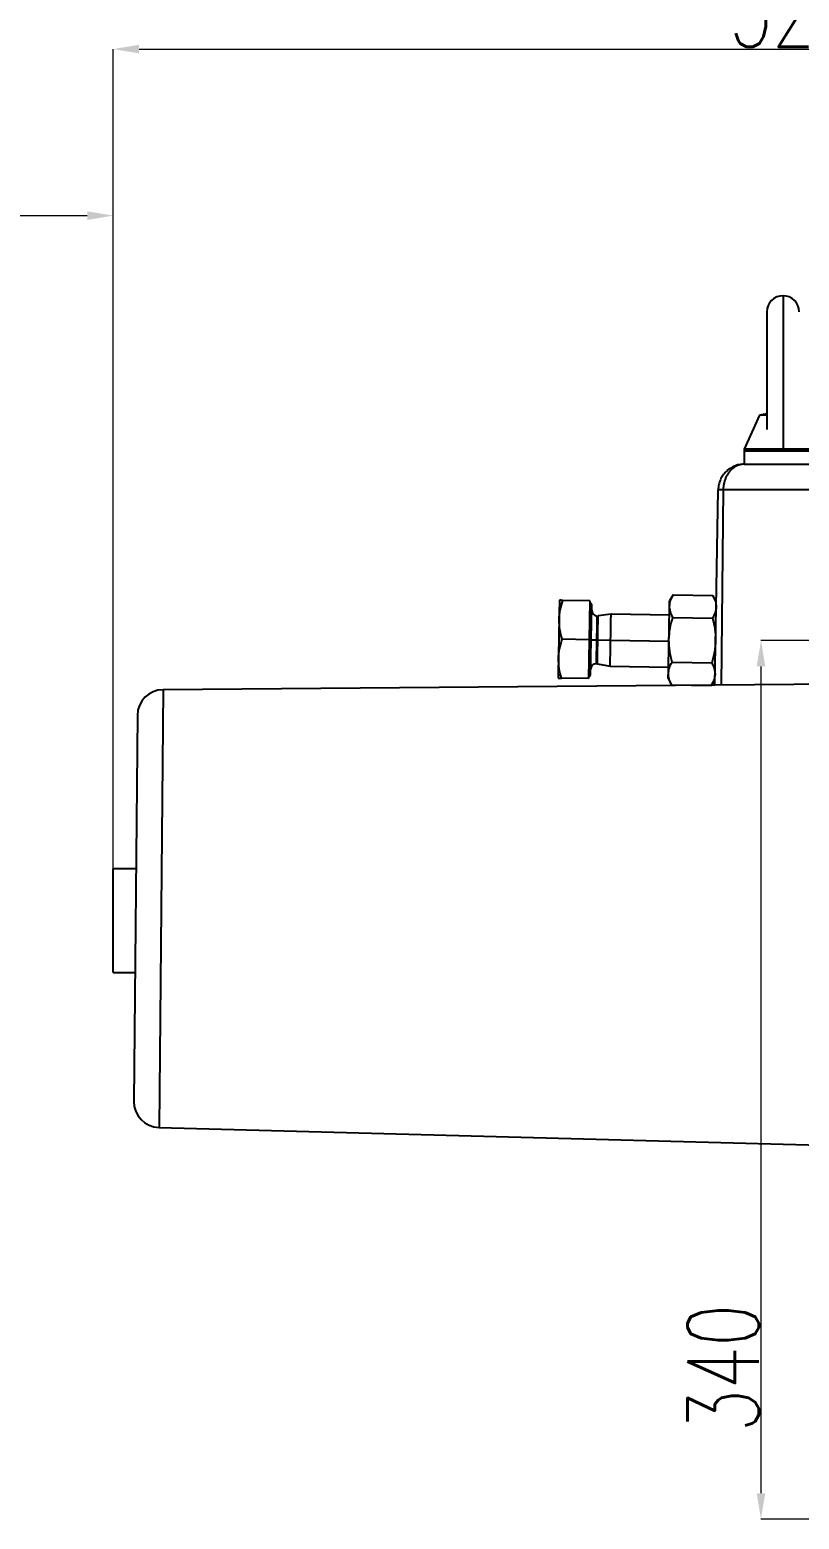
# Model space of a CAD drawing. Header units: millimetres. Extents: x 1846 to 4892, y 508 to 2661.
# Drawn here: x 2683 to 2980, y 909 to 1484 of the extents above; entities that cross this region are included whole.
import ezdxf

# ---------------------------------------------------------------- set-up
doc = ezdxf.new("R2010")
doc.units = ezdxf.units.MM
doc.layers.add('AM_5', color=3, linetype='Continuous', lineweight=25)
doc.layers.add('标注', color=3, linetype='Continuous', lineweight=13)
doc.styles.add('SLDTEXTSTYLE1', font='txt.shx', dxfattribs={"width": 0.7, "bigfont": 'gbcbig.shx'})
doc.dimstyles.new('SLDDIMSTYLE12$0', dxfattribs={"dimtxt": 12, "dimasz": 10, "dimexe": 0, "dimexo": 0.0625, "dimgap": 0.875, "dimtad": 1, "dimdec": 1, "dimlfac": 1.8, "dimrnd": 1e-09, "dimzin": 12, "dimdsep": 46, "dimtxsty": 'SLDTEXTSTYLE1', "dimcen": 0.09, "dimdle": 8.16, "dimclrd": 3, "dimclre": 3, "dimadec": 0, "dimazin": 3, "dimtfac": 1, "dimtdec": 1, "dimtofl": 0, "dimtmove": 0, "dimatfit": 3, "dimfxl": 0, "dimfrac": 2, "dimtolj": 1, "dimlwd": 5, "dimlwe": 5, "dimarcsym": 0})

# ---------------------------------------------------------------- blocks, each defined once
blk = doc.blocks.new('*D58')
at = {"layer": 'AM_5', "color": 3, "lineweight": 5, "transparency": 16777216}
blk.add_line((2715.17, 1160.15), (2715.17, 1476.21), dxfattribs=at)
at = {"layer": 'AM_5', "color": 3, "linetype": 'Continuous', "lineweight": 5, "transparency": 16777216}
for p, q in [((2725.17, 1476.21), (3222.29, 1476.21)), ((3232.29, 1248.15), (3232.29, 1476.21))]:
    blk.add_line(p, q, dxfattribs=at)
at = {"layer": 'AM_5', "color": 3, "transparency": 16777216}
for points in [[(2725.17, 1477.87), (2725.17, 1474.54), (2715.17, 1476.21)], [(3222.29, 1477.87), (3222.29, 1474.54), (3232.29, 1476.21)]]:
    blk.add_solid(points, dxfattribs=at)
at = {"layer": 'Defpoints', "color": 0, "transparency": 16777216}
for p in [(3232.29, 1476.21), (3232.29, 1248.08), (2715.17, 1160.08)]:
    blk.add_point(p, dxfattribs=at)
at = {"layer": 'AM_5', "color": 0, "transparency": 16777216, "insert": (2977.63, 1490.8), "char_height": 12, "width": 2.3333, "attachment_point": 5, "style": 'SLDTEXTSTYLE1'}
blk.add_mtext('\\A1;{\\H2.28571x;520}', dxfattribs=at)
blk = doc.blocks.new('*D60')
at = {"layer": 'Defpoints', "color": 0, "transparency": 16777216}
for p in [(2715.17, 1411.97), (2365.27, 1160.08), (2715.17, 1160.08)]:
    blk.add_point(p, dxfattribs=at)
at = {"layer": '标注', "color": 3, "lineweight": 5, "transparency": 16777216}
blk.add_line((2365.27, 1160.15), (2365.27, 1411.97), dxfattribs=at)
at = {"layer": '标注', "color": 3, "linetype": 'Continuous', "lineweight": 5, "transparency": 16777216}
for p, q in [((2375.27, 1411.97), (2705.17, 1411.97)), ((2715.17, 1160.15), (2715.17, 1411.97))]:
    blk.add_line(p, q, dxfattribs=at)
at = {"layer": '标注', "color": 3, "transparency": 16777216}
for points in [[(2375.27, 1413.64), (2375.27, 1410.31), (2365.27, 1411.97)], [(2705.17, 1413.64), (2705.17, 1410.31), (2715.17, 1411.97)]]:
    blk.add_solid(points, dxfattribs=at)
at = {"layer": '标注', "color": 0, "transparency": 16777216, "insert": (2532.14, 1424.28), "char_height": 10, "attachment_point": 5, "style": 'SLDTEXTSTYLE1'}
blk.add_mtext('\\A1;{\\H2.28571x;300}', dxfattribs=at)
blk = doc.blocks.new('*D52')
at = {"layer": 'AM_5', "color": 3, "lineweight": 5, "transparency": 16777216}
blk.add_line((3232.22, 1248.08), (2965.07, 1248.08), dxfattribs=at)
at = {"layer": 'AM_5', "color": 3, "linetype": 'Continuous', "lineweight": 5, "transparency": 16777216}
for p, q in [((2965.07, 1238.08), (2965.07, 919.2)), ((3230.33, 909.2), (2965.07, 909.2))]:
    blk.add_line(p, q, dxfattribs=at)
at = {"layer": 'AM_5', "color": 3, "transparency": 16777216}
for points in [[(2963.4, 1238.08), (2966.74, 1238.08), (2965.07, 1248.08)], [(2963.4, 919.2), (2966.74, 919.2), (2965.07, 909.2)]]:
    blk.add_solid(points, dxfattribs=at)
at = {"layer": 'Defpoints', "color": 0, "transparency": 16777216}
for p in [(3232.29, 1248.08), (2965.07, 909.2), (3230.39, 909.2)]:
    blk.add_point(p, dxfattribs=at)
at = {"layer": 'AM_5', "color": 0, "transparency": 16777216, "insert": (2950.48, 967.51), "char_height": 12, "attachment_point": 5, "rotation": 90, "style": 'SLDTEXTSTYLE1'}
blk.add_mtext('\\A1;{\\H2.28571x;340}', dxfattribs=at)

msp = doc.modelspace()

# ---------------------------------------------------------------- linework, layer by layer
at = {"color": 8, "linetype": 'Continuous', "lineweight": 25}
for p, q in [((2973.578, 1381.084), (2973.578, 1324.472)), ((2973.578, 1324.472), (2973.578, 1321.917)), ((3075.925, 1306.258), (2950.499, 1306.258)), ((2907.065, 1248.256), (2929.557, 1247.864))]:
    msp.add_line(p, q, dxfattribs=at)
at = {"color": 7, "linetype": 'Continuous', "lineweight": 25}
for p, q in [((2967.328, 1374.834), (2967.328, 1329.444)), ((2964.478, 1335.028), (2958.578, 1321.917)), ((2967.328, 1335.537), (2964.478, 1335.028)), ((2967.328, 1335.028), (2964.478, 1335.028)), ((2958.578, 1321.917), (2958.578, 1321.084)), ((2973.578, 1321.917), (2958.578, 1321.917)), ((2988.578, 1321.917), (2973.578, 1321.917)), ((2973.578, 1321.917), (2973.578, 1321.084)), ((2958.578, 1321.084), (2958.578, 1316.084)), ((2988.578, 1321.084), (2958.578, 1321.084)), ((2973.578, 1321.084), (2958.578, 1321.084)), ((2958.578, 1316.084), (2964.897, 1316.084)), ((2964.897, 1316.084), (3078.605, 1316.084)), ((2988.578, 1321.084), (2973.578, 1321.084)), ((2947.264, 1230.877), (2948.579, 1306.258)), ((2950.499, 1306.258), (2949.672, 1230.896)), ((2931.222, 1265.705), (2929.828, 1263.385)), ((2931.208, 1265.682), (2946.526, 1265.414)), ((2947.825, 1263.071), (2946.513, 1265.439)), ((2899.028, 1263.399), (2888.67, 1263.58)), ((2899.028, 1263.399), (2898.767, 1248.401)), ((2899.806, 1262.135), (2899.02, 1262.949)), ((2907.24, 1258.255), (2902.271, 1257.557)), ((2929.732, 1257.862), (2907.24, 1258.255)), ((2931.057, 1257.023), (2946.375, 1256.756)), ((2898.767, 1248.401), (2888.408, 1248.582)), ((2898.767, 1248.401), (2898.505, 1233.404)), ((2898.767, 1248.401), (2899.566, 1248.387)), ((2902.11, 1248.343), (2907.065, 1248.256)), ((2901.949, 1239.129), (2906.891, 1238.258)), ((2906.891, 1238.258), (2929.383, 1237.865)), ((2930.755, 1239.705), (2946.073, 1239.438)), ((2995.621, 1231.273), (2734.415, 1229.131)), ((2898.505, 1233.404), (2888.146, 1233.584)), ((2898.513, 1233.854), (2899.326, 1234.639)), ((2929.305, 1233.39), (2930.617, 1231.022)), ((2930.604, 1231.046), (2945.922, 1230.779)), ((2945.908, 1230.755), (2947.302, 1233.075)), ((2734.415, 1229.131), (2732.852, 1060.256)), ((2724.497, 1219.224), (2723.12, 1070.345)), ((2723.95, 1160.084), (2715.169, 1160.084)), ((2715.169, 1140.084), (2715.169, 1160.084)), ((2715.169, 1120.084), (2715.169, 1140.084)), ((2715.169, 1120.084), (2723.58, 1120.084)), ((2732.852, 1060.256), (2993.973, 1053.281))]:
    msp.add_line(p, q, dxfattribs=at)
at = {"color": 7, "linetype": 'Continuous', "lineweight": 25, "flags": 128}
for points in [[(2887.33, 1263.603), (2887.328, 1263.475), (2887.321, 1263.092), (2887.31, 1262.462), (2887.295, 1261.594), (2887.276, 1260.504), (2887.253, 1259.21), (2887.228, 1257.736), (2887.199, 1256.104)], [(2899.566, 1248.387), (2899.606, 1250.65), (2899.644, 1252.851), (2899.681, 1254.931), (2899.714, 1256.831), (2899.743, 1258.502), (2899.767, 1259.897), (2899.786, 1260.977), (2899.799, 1261.715), (2899.806, 1262.088), (2899.806, 1262.135)], [(2907.065, 1248.256), (2907.099, 1250.207), (2907.132, 1252.083), (2907.162, 1253.811), (2907.189, 1255.326), (2907.21, 1256.57), (2907.227, 1257.494), (2907.236, 1258.063), (2907.24, 1258.255)], [(2929.566, 1248.387), (2929.601, 1250.345), (2929.634, 1252.269), (2929.667, 1254.127), (2929.697, 1255.886), (2929.726, 1257.517), (2929.752, 1258.992), (2929.774, 1260.286), (2929.793, 1261.376)], [(2929.793, 1261.376), (2929.808, 1262.243), (2929.819, 1262.874), (2929.826, 1263.257), (2929.828, 1263.385)], [(2887.199, 1256.104), (2887.169, 1254.345), (2887.136, 1252.487), (2887.102, 1250.563), (2887.068, 1248.606), (2887.034, 1246.648), (2887.001, 1244.724), (2886.968, 1242.866), (2886.937, 1241.107)], [(2899.326, 1234.639), (2899.327, 1234.686), (2899.334, 1235.06), (2899.347, 1235.797), (2899.366, 1236.878), (2899.39, 1238.273), (2899.419, 1239.943), (2899.452, 1241.844), (2899.489, 1243.923), (2899.527, 1246.125), (2899.566, 1248.387)], [(2899.566, 1248.387), (2899.609, 1248.387), (2899.734, 1248.384), (2899.937, 1248.381), (2900.211, 1248.376), (2900.544, 1248.37), (2900.924, 1248.364), (2901.337, 1248.356), (2901.766, 1248.349)], [(2902.11, 1248.343), (2902.067, 1248.344), (2902.025, 1248.344), (2901.982, 1248.345), (2901.939, 1248.346), (2901.896, 1248.347), (2901.852, 1248.347), (2901.809, 1248.348), (2901.766, 1248.349)], [(2906.891, 1238.258), (2906.894, 1238.45), (2906.904, 1239.019), (2906.92, 1239.943), (2906.942, 1241.186), (2906.968, 1242.702), (2906.998, 1244.43), (2907.031, 1246.306), (2907.065, 1248.256)], [(2929.34, 1235.399), (2929.359, 1236.489), (2929.381, 1237.782), (2929.407, 1239.257), (2929.436, 1240.888), (2929.466, 1242.648), (2929.499, 1244.506), (2929.532, 1246.43), (2929.566, 1248.387)], [(2886.937, 1241.107), (2886.909, 1239.475), (2886.883, 1238.001), (2886.861, 1236.707), (2886.842, 1235.617), (2886.826, 1234.749), (2886.815, 1234.119), (2886.809, 1233.736), (2886.807, 1233.608)], [(2929.305, 1233.39), (2929.307, 1233.518), (2929.314, 1233.901), (2929.325, 1234.531), (2929.34, 1235.399)]]:
    msp.add_lwpolyline(points, dxfattribs=at)
at = {"color": 8, "linetype": 'Continuous', "lineweight": 25, "flags": 128}
for points in [[(2901.766, 1248.349), (2901.797, 1250.141), (2901.827, 1251.865), (2901.855, 1253.453), (2901.879, 1254.845), (2901.899, 1255.987), (2901.914, 1256.836), (2901.923, 1257.359), (2901.926, 1257.536)], [(2902.11, 1248.343), (2902.142, 1250.14), (2902.172, 1251.869), (2902.199, 1253.462), (2902.224, 1254.858), (2902.244, 1256.004), (2902.259, 1256.855), (2902.268, 1257.38), (2902.271, 1257.557)], [(2901.606, 1239.162), (2901.609, 1239.339), (2901.618, 1239.862), (2901.633, 1240.71), (2901.653, 1241.853), (2901.677, 1243.245), (2901.705, 1244.833), (2901.735, 1246.557), (2901.766, 1248.349)], [(2901.949, 1239.129), (2901.952, 1239.306), (2901.962, 1239.831), (2901.976, 1240.682), (2901.996, 1241.828), (2902.021, 1243.224), (2902.049, 1244.817), (2902.079, 1246.545), (2902.11, 1248.343)]]:
    msp.add_lwpolyline(points, dxfattribs=at)
at = {"color": 7, "linetype": 'Continuous', "lineweight": 25}
for centre, radius, start, end in [((2973.578, 1374.834), 6.25, 90, 180), ((2973.578, 1374.834), 6.25, 0, 90), ((2901.965, 1259.735), 2.2, 179, 269), ((2901.965, 1259.735), 2.2, 269, 277.998429), ((2901.567, 1236.963), 2.2, 89, 179), ((2901.567, 1236.963), 2.2, 80.001571, 89), ((2734.497, 1219.132), 10, 90.469753, 179.469753), ((2733.119, 1070.253), 10, 179.469753, 268.469753)]:
    msp.add_arc(centre, radius, start, end, dxfattribs=at)
for points, knots in [([(2958.578, 1316.084), (2958.261, 1316.084), (2957.938, 1316.068), (2957.303, 1316.007), (2956.987, 1315.961), (2956.049, 1315.779), (2955.432, 1315.598), (2954.237, 1315.115), (2953.668, 1314.819), (2952.862, 1314.295), (2952.601, 1314.107), (2952.095, 1313.705), (2951.85, 1313.489), (2951.148, 1312.809), (2950.731, 1312.316), (2950.178, 1311.52), (2950.006, 1311.245), (2949.687, 1310.673), (2949.54, 1310.376), (2949.146, 1309.472), (2948.948, 1308.856), (2948.669, 1307.583), (2948.591, 1306.923), (2948.579, 1306.258)], [0, 0, 0, 0, 0.0625, 0.0625, 0.125, 0.125, 0.25, 0.25, 0.375, 0.375, 0.4375, 0.4375, 0.5, 0.5, 0.625, 0.625, 0.6875, 0.6875, 0.75, 0.75, 0.875, 0.875, 1, 1, 1, 1]), ([(2958.578, 1316.084), (2958.492, 1316.083), (2958.324, 1316.081), (2958.076, 1316.065), (2957.834, 1316.042), (2957.601, 1316.011), (2957.376, 1315.973), (2957.158, 1315.928), (2956.948, 1315.878), (2956.747, 1315.823), (2956.553, 1315.764), (2956.367, 1315.701), (2956.19, 1315.636), (2956.021, 1315.568), (2955.859, 1315.499), (2955.706, 1315.429), (2955.349, 1315.256), (2954.809, 1314.946), (2954.121, 1314.441), (2953.502, 1313.882), (2953, 1313.334), (2952.595, 1312.817), (2952.267, 1312.343), (2951.966, 1311.848), (2951.692, 1311.334), (2951.445, 1310.804), (2951.227, 1310.261), (2951.037, 1309.705), (2950.876, 1309.141), (2950.743, 1308.57), (2950.639, 1307.994), (2950.563, 1307.416), (2950.514, 1306.837), (2950.504, 1306.45), (2950.499, 1306.258)], [0, 0, 0, 0, 0.0207622, 0.0409409, 0.0605359, 0.0795471, 0.0979742, 0.1158171, 0.1330756, 0.1497496, 0.1658389, 0.1813433, 0.1962628, 0.2105972, 0.2243465, 0.2375105, 0.2500892, 0.3168053, 0.3807143, 0.4418204, 0.50013, 0.5405068, 0.5805423, 0.6202413, 0.659609, 0.6986507, 0.7373723, 0.7757798, 0.8138795, 0.851678, 0.8891821, 0.9263989, 0.9633357, 1, 1, 1, 1]), ([(2950.499, 1306.258), (2950.439, 1306.259), (2950.32, 1306.26), (2950.149, 1306.262), (2949.986, 1306.263), (2949.832, 1306.264), (2949.685, 1306.265), (2949.547, 1306.266), (2949.417, 1306.267), (2949.297, 1306.267), (2949.185, 1306.268), (2949.06, 1306.268), (2948.929, 1306.268), (2948.803, 1306.267), (2948.704, 1306.265), (2948.633, 1306.264), (2948.588, 1306.261), (2948.582, 1306.259), (2948.579, 1306.258)], [0, 0, 0, 0, 0.0506847, 0.1012179, 0.1515996, 0.2018299, 0.2519089, 0.3018367, 0.3516133, 0.4012388, 0.4507133, 0.5000367, 0.5823005, 0.6649893, 0.7481033, 0.8316429, 0.9156083, 1, 1, 1, 1]), ([(2929.793, 1261.376), (2929.875, 1262.108), (2930.039, 1263.573), (2930.819, 1264.979), (2931.208, 1265.682)], [0, 0, 0, 0, 0.5002513, 1, 1, 1, 1]), ([(2946.526, 1265.414), (2946.892, 1264.698), (2947.622, 1263.265), (2947.734, 1261.796), (2947.79, 1261.062)], [0, 0, 0, 0, 0.5003838, 1, 1, 1, 1]), ([(2887.199, 1256.104), (2887.291, 1257.374), (2887.474, 1259.913), (2888.271, 1262.357), (2888.67, 1263.58)], [0, 0, 0, 0, 0.50000127, 1, 1, 1, 1]), ([(2888.67, 1263.58), (2888.292, 1263.587), (2887.538, 1263.601), (2887.399, 1263.602), (2887.33, 1263.603)], [0, 0, 0, 0, 0.4999982, 1, 1, 1, 1]), ([(2931.057, 1257.023), (2930.692, 1257.74), (2929.962, 1259.172), (2929.849, 1260.642), (2929.793, 1261.376)], [0, 0, 0, 0, 0.5003834, 1, 1, 1, 1]), ([(2947.79, 1261.062), (2947.709, 1260.329), (2947.545, 1258.864), (2946.765, 1257.458), (2946.375, 1256.756)], [0, 0, 0, 0, 0.500251, 1, 1, 1, 1]), ([(2888.408, 1248.582), (2888.052, 1249.818), (2887.34, 1252.29), (2887.246, 1254.833), (2887.199, 1256.104)], [0, 0, 0, 0, 0.4999984, 1, 1, 1, 1]), ([(2929.566, 1248.387), (2929.662, 1249.859), (2929.851, 1252.791), (2930.656, 1255.616), (2931.057, 1257.023)], [0, 0, 0, 0, 0.5020642, 1, 1, 1, 1]), ([(2946.375, 1256.756), (2946.727, 1255.336), (2947.432, 1252.484), (2947.52, 1249.547), (2947.564, 1248.073)], [0, 0, 0, 0, 0.4979359, 1, 1, 1, 1]), ([(2886.937, 1241.107), (2887.029, 1242.376), (2887.212, 1244.914), (2888.009, 1247.359), (2888.408, 1248.582)], [0, 0, 0, 0, 0.5000017, 1, 1, 1, 1]), ([(2930.755, 1239.705), (2930.401, 1241.136), (2929.696, 1243.988), (2929.609, 1246.924), (2929.566, 1248.387)], [0, 0, 0, 0, 0.5016473, 1, 1, 1, 1]), ([(2947.564, 1248.073), (2947.47, 1246.612), (2947.281, 1243.681), (2946.477, 1240.855), (2946.073, 1239.438)], [0, 0, 0, 0, 0.4983527, 1, 1, 1, 1]), ([(2888.146, 1233.584), (2887.79, 1234.82), (2887.079, 1237.291), (2886.985, 1239.835), (2886.937, 1241.107)], [0, 0, 0, 0, 0.4999988, 1, 1, 1, 1]), ([(2929.34, 1235.399), (2929.422, 1236.132), (2929.585, 1237.596), (2930.365, 1239.002), (2930.755, 1239.705)], [0, 0, 0, 0, 0.5002509, 1, 1, 1, 1]), ([(2930.604, 1231.046), (2930.238, 1231.763), (2929.508, 1233.195), (2929.396, 1234.665), (2929.34, 1235.399)], [0, 0, 0, 0, 0.5003837, 1, 1, 1, 1]), ([(2947.337, 1235.085), (2947.255, 1234.352), (2947.091, 1232.888), (2946.312, 1231.481), (2945.922, 1230.779)], [0, 0, 0, 0, 0.5002513, 1, 1, 1, 1]), ([(2946.073, 1239.438), (2946.438, 1238.721), (2947.169, 1237.288), (2947.281, 1235.819), (2947.337, 1235.085)], [0, 0, 0, 0, 0.5003834, 1, 1, 1, 1]), ([(2886.807, 1233.608), (2886.876, 1233.606), (2887.014, 1233.603), (2887.769, 1233.591), (2888.146, 1233.584)], [0, 0, 0, 0, 0.5000016, 1, 1, 1, 1])]:
    msp.add_open_spline(points, degree=3, knots=knots, dxfattribs=at)

# ---------------------------------------------------------------- dimensions: what is measured, and where the dimension line sits
at = {"layer": 'AM_5'}
dim = msp.add_linear_dim(base=(3232.286, 1476.207), p1=(2715.169, 1160.084), p2=(3232.286, 1248.084), text='{\\H2.28571x;520}', dimstyle='SLDDIMSTYLE12$0', override={"dimlfac": 1}, dxfattribs=at)
dim.commit()
dim.dimension.update_dxf_attribs({"geometry": '*D58', "text_midpoint": (2977.632, 1476.207), "dimtype": 160})
dim = msp.add_linear_dim(base=(2965.07, 909.205), p1=(3232.286, 1248.084), p2=(3230.388, 909.205), angle=90, text='{\\H2.28571x;340}', dimstyle='SLDDIMSTYLE12$0', override={"dimlfac": 1}, dxfattribs=at)
dim.commit()
dim.dimension.update_dxf_attribs({"geometry": '*D52', "text_midpoint": (2965.07, 967.511), "dimtype": 160})
at = {"layer": '标注'}
dim = msp.add_linear_dim(base=(2715.169, 1411.974), p1=(2365.268, 1160.084), p2=(2715.169, 1160.084), text='{\\H2.28571x;300}', dimstyle='SLDDIMSTYLE12$0', override={"dimtxt": 10, "dimtdec": 3, "dimtzin": 0}, dxfattribs=at)
dim.commit()
dim.dimension.update_dxf_attribs({"geometry": '*D60', "text_midpoint": (2532.141, 1411.974), "dimtype": 160})

doc.saveas('drawing.dxf')
